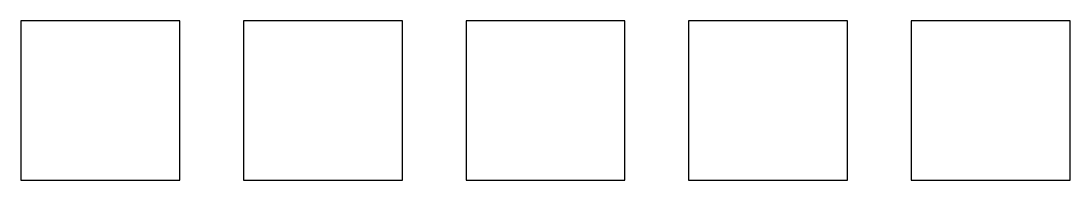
# Model space of a CAD drawing. Header units: metres. Extents: x 0 to 66, y 0 to 10.
import ezdxf

# ---------------------------------------------------------------- set-up
doc = ezdxf.new("R2010")
doc.units = ezdxf.units.M

msp = doc.modelspace()

# ---------------------------------------------------------------- linework, layer by layer
for p, q in [((10, 10), (0, 10)), ((0, 10), (0, 0)), ((10, 0), (10, 10)), ((24, 10), (14, 10)), ((14, 10), (14, 0)), ((24, 0), (24, 10)), ((38, 10), (28, 10)), ((28, 10), (28, 0)), ((38, 0), (38, 10)), ((52, 10), (42, 10)), ((42, 10), (42, 0)), ((52, 0), (52, 10)), ((66, 10), (56, 10)), ((56, 10), (56, 0)), ((66, 0), (66, 10)), ((0, 0), (10, 0)), ((14, 0), (24, 0)), ((28, 0), (38, 0)), ((42, 0), (52, 0)), ((56, 0), (66, 0))]:
    msp.add_line(p, q)

doc.saveas('drawing.dxf')
